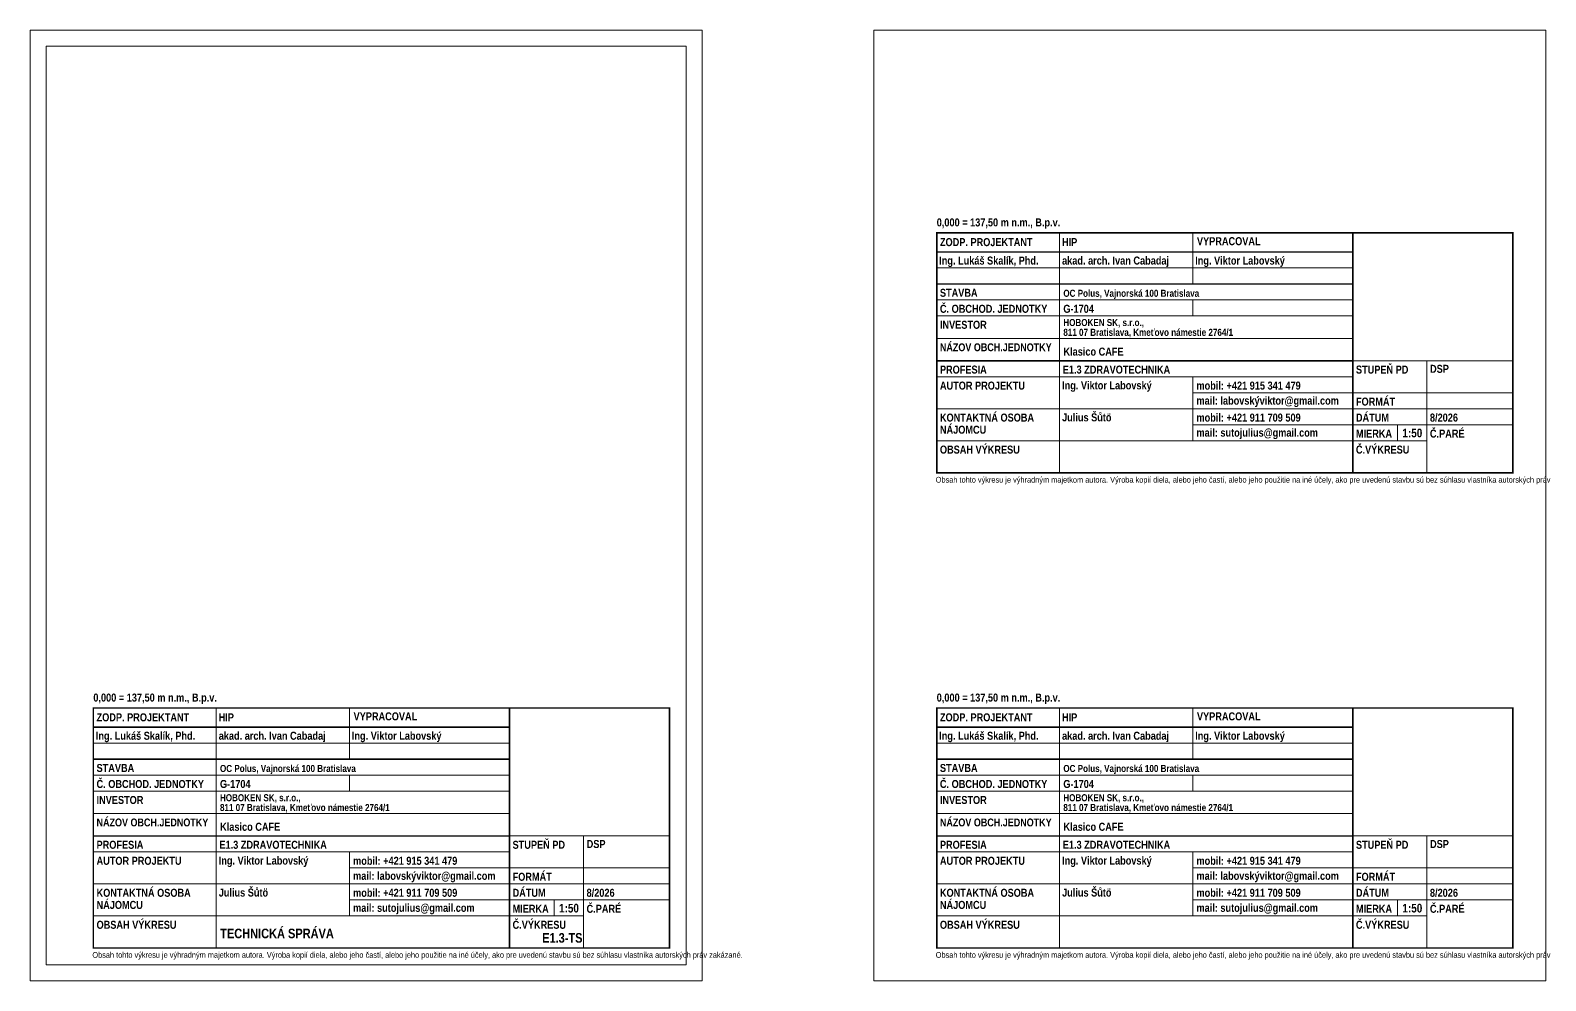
# Model space of a CAD drawing. Header units: millimetres. Extents: x 81329 to 439548, y 1718 to 95447.
# Drawn here: x 415871 to 439548, y 21028 to 35878 of the extents above; entities that cross this region are included whole.
import ezdxf
from ezdxf.enums import TextEntityAlignment as Align

# ---------------------------------------------------------------- set-up
doc = ezdxf.new("R2010")
doc.units = ezdxf.units.MM
doc.header["$LTSCALE"] = 100
doc.layers.add('E1_ROZPISKA', color=7, linetype='Continuous', lineweight=13)
doc.layers.add('E1_TEXT', color=7, linetype='Continuous', lineweight=15)
doc.styles.add('A-BOLD', font='ARIALNB.TTF')
doc.styles.add('ARIAL ROZP', font='arial.ttf', dxfattribs={"width": 0.8})

msp = doc.modelspace()

# ---------------------------------------------------------------- linework, layer by layer
at = {"lineweight": 5}
for points in [[(426370.719, 21027.926), (415870.719, 21027.926), (415870.719, 35877.926), (426370.719, 35877.926)], [(439547.719, 21027.926), (429047.719, 21027.926), (429047.719, 35877.926), (439547.719, 35877.926)], [(426120.719, 21277.926), (416120.719, 21277.926), (416120.719, 35627.926), (426120.719, 35627.926)]]:
    msp.add_lwpolyline(points, close=True, dxfattribs=at)
at = {"layer": 'E1_ROZPISKA'}
for p, q in [((431952.662, 28964.026), (431952.662, 32714.026)), ((434032.839, 32714.026), (434032.839, 31914.026)), ((430032.839, 32164.026), (436532.839, 32164.026)), ((430032.839, 31914.026), (436532.839, 31914.026)), ((430032.839, 31664.026), (436532.839, 31664.026)), ((434032.839, 31414.026), (434032.839, 31664.026)), ((430032.839, 30714.026), (436532.839, 30714.026)), ((436532.839, 30714.026), (439032.839, 30714.026)), ((437688.961, 30714.026), (437688.961, 28964.026)), ((434032.839, 30464.026), (434032.839, 29464.026)), ((436532.839, 30214.026), (439032.839, 30214.026)), ((436532.839, 29964.026), (439032.839, 29964.026)), ((436532.839, 29714.026), (439032.839, 29714.026)), ((437231.545, 29714.026), (437231.545, 29464.026)), ((436532.839, 29464.026), (437688.961, 29464.026)), ((418775.663, 21539.026), (418775.663, 25289.026)), ((420855.839, 25289.026), (420855.839, 24489.026)), ((431952.662, 21539.026), (431952.662, 25289.026)), ((434032.839, 25289.026), (434032.839, 24489.026)), ((416855.839, 24739.026), (423355.839, 24739.026)), ((430032.839, 24739.026), (436532.839, 24739.026)), ((416855.839, 24489.026), (423355.839, 24489.026)), ((430032.839, 24489.026), (436532.839, 24489.026)), ((416855.839, 24239.026), (423355.839, 24239.026)), ((420855.839, 23989.026), (420855.839, 24239.026)), ((430032.839, 24239.026), (436532.839, 24239.026)), ((434032.839, 23989.026), (434032.839, 24239.026)), ((416855.839, 23289.026), (423355.839, 23289.026)), ((423355.839, 23289.026), (425855.839, 23289.026)), ((424511.961, 23289.026), (424511.961, 21539.026)), ((430032.839, 23289.026), (436532.839, 23289.026)), ((436532.839, 23289.026), (439032.839, 23289.026)), ((437688.961, 23289.026), (437688.961, 21539.026)), ((420855.839, 23039.026), (420855.839, 22039.026)), ((434032.839, 23039.026), (434032.839, 22039.026)), ((423355.839, 22789.026), (425855.839, 22789.026)), ((436532.839, 22789.026), (439032.839, 22789.026)), ((423355.839, 22539.026), (425855.839, 22539.026)), ((436532.839, 22539.026), (439032.839, 22539.026)), ((423355.839, 22289.026), (425855.839, 22289.026)), ((424054.546, 22289.026), (424054.546, 22039.026)), ((436532.839, 22289.026), (439032.839, 22289.026)), ((437231.545, 22289.026), (437231.545, 22039.026)), ((423355.839, 22039.026), (424511.961, 22039.026)), ((436532.839, 22039.026), (437688.961, 22039.026))]:
    msp.add_line(p, q, dxfattribs=at)
at = {"layer": 'E1_ROZPISKA', "const_width": 25}
for points in [[(430032.839, 32714.026), (439032.839, 32714.026), (439032.839, 28964.026), (430032.839, 28964.026)], [(430032.839, 32714.026), (439032.839, 32714.026), (439032.839, 28964.026), (430032.839, 28964.026)], [(416855.839, 25289.026), (425855.839, 25289.026), (425855.839, 21539.026), (416855.839, 21539.026)], [(430032.839, 25289.026), (439032.839, 25289.026), (439032.839, 21539.026), (430032.839, 21539.026)]]:
    msp.add_lwpolyline(points, close=True, dxfattribs=at)
for points in [[(436532.839, 32714.026), (436532.839, 28964.026)], [(430032.839, 32414.026), (436532.839, 32414.026)], [(430032.839, 31914.026), (436532.839, 31914.026)], [(430032.839, 30714.026), (436532.839, 30714.026)], [(423355.839, 25289.026), (423355.839, 21539.026)], [(436532.839, 25289.026), (436532.839, 21539.026)], [(416855.839, 24989.026), (423355.839, 24989.026)], [(430032.839, 24989.026), (436532.839, 24989.026)], [(416855.839, 24489.026), (423355.839, 24489.026)], [(430032.839, 24489.026), (436532.839, 24489.026)], [(416855.839, 23289.026), (423355.839, 23289.026)], [(430032.839, 23289.026), (436532.839, 23289.026)]]:
    msp.add_lwpolyline(points, dxfattribs=at)
at = {"layer": 'E1_ROZPISKA'}
for points in [[(430032.839, 31414.026), (436532.839, 31414.026)], [(430032.839, 31064.026), (436532.839, 31064.026)], [(430032.839, 30464.026), (436532.839, 30464.026)], [(434032.839, 30214.026), (436532.839, 30214.026)], [(430032.839, 29964.026), (436532.839, 29964.026)], [(434032.839, 29714.026), (436532.839, 29714.026)], [(430032.839, 29464.026), (436532.839, 29464.026)], [(430032.839, 28964.026), (436532.839, 28964.026)], [(416855.839, 23989.026), (423355.839, 23989.026)], [(430032.839, 23989.026), (436532.839, 23989.026)], [(416855.839, 23639.026), (423355.839, 23639.026)], [(430032.839, 23639.026), (436532.839, 23639.026)], [(416855.839, 23039.026), (423355.839, 23039.026)], [(430032.839, 23039.026), (436532.839, 23039.026)], [(420855.839, 22789.026), (423355.839, 22789.026)], [(434032.839, 22789.026), (436532.839, 22789.026)], [(416855.839, 22539.026), (423355.839, 22539.026)], [(430032.839, 22539.026), (436532.839, 22539.026)], [(420855.839, 22289.026), (423355.839, 22289.026)], [(434032.839, 22289.026), (436532.839, 22289.026)], [(416855.839, 22039.026), (423355.839, 22039.026)], [(430032.839, 22039.026), (436532.839, 22039.026)], [(416855.839, 21539.026), (423355.839, 21539.026)], [(430032.839, 21539.026), (436532.839, 21539.026)]]:
    msp.add_lwpolyline(points, dxfattribs=at)
at = {"layer": 'E1_TEXT'}
for p, q in [((437688.961, 29464.026), (437688.961, 28964.026)), ((424511.961, 22039.026), (424511.961, 21539.026)), ((437688.961, 22039.026), (437688.961, 21539.026))]:
    msp.add_line(p, q, dxfattribs=at)

# ---------------------------------------------------------------- texts
at = {"layer": 'E1_ROZPISKA', "char_height": 90, "width": 10453.95237, "attachment_point": 1, "rotation": 360, "style": 'ARIAL ROZP'}
for insert in [(430017.204, 28900.595), (416840.205, 21475.595), (430017.204, 21475.595)]:
    msp.add_mtext('\\pxt0.34;Obsah tohto výkresu je výhradným majetkom autora. Výroba kopií diela, alebo jeho častí, alebo jeho použitie na iné účely, ako pre uvedenú stavbu sú bez súhlasu vlastníka autorských práv zakázané.', dxfattribs=dict(at, insert=insert))
at = {"layer": 'E1_TEXT', "style": 'A-BOLD'}
for s, height, p in [('0,000 = 137,50 m n.m., B.p.v. ', 125, (430032.839, 32814.026)), ('ZODP. PROJEKTANT', 125, (430082.839, 32505.83)), ('HIP', 125, (431989.739, 32505.83)), ('VYPRACOVAL', 125, (434098.895, 32520.486)), ('Ing. Lukáš Skalík, Phd. ', 125, (430071.895, 32217.721)), ('akad. arch. Ivan Cabadaj', 125, (431991.718, 32217.721)), ('Ing. Viktor Labovský', 125, (434071.895, 32217.721)), ('STAVBA', 125, (430082.839, 31714.026)), ('OC Polus, Vajnorská 100 Bratislava', 110, (432011.281, 31714.026)), ('Č. OBCHOD. JEDNOTKY', 125, (430082.839, 31464.026)), ('G-1704', 125, (432011.281, 31464.026)), ('INVESTOR', 125, (430082.839, 31214.026)), ('HOBOKEN SK, s.r.o.,', 110, (432011.281, 31256.858)), ('NÁZOV OBCH.JEDNOTKY', 122.5, (430082.839, 30864.026)), ('811 07 Bratislava, Kmeťovo námestie 2764/1', 110, (432011.281, 31103.559)), ('Klasico CAFE', 125, (432013.771, 30795.217)), ('PROFESIA', 125, (430082.839, 30514.026)), ('E1.3 ZDRAVOTECHNIKA', 125, (432002.662, 30514.026)), ('STUPEŇ PD', 125, (436582.839, 30514.026)), ('DSP', 125, (437740.486, 30525.939)), ('AUTOR PROJEKTU', 125, (430082.839, 30264.026)), ('Ing. Viktor Labovský', 125, (431991.718, 30267.721)), ('mobil: +421 915 341 479', 125, (434091.457, 30264.026)), ('mail: labovskýviktor@gmail.com', 125, (434091.457, 30029.026)), ('FORMÁT', 125, (436582.839, 30014.026)), ('KONTAKTNÁ OSOBA', 125, (430082.839, 29764.026)), ('Julius Šůtö', 125, (431991.718, 29767.721)), ('mobil: +421 911 709 509', 125, (434091.457, 29764.026)), ('DÁTUM', 125, (436582.839, 29764.026)), ('8/2026', 125, (437738.961, 29764.026)), ('NÁJOMCU', 125, (430082.839, 29574.55)), ('mail: sutojulius@gmail.com', 125, (434091.457, 29529.026)), ('MIERKA', 125, (436582.839, 29514.026)), ('1:50', 135, (437309.839, 29518.695)), ('Č.PARÉ', 125, (437738.961, 29514.026)), ('OBSAH VÝKRESU', 125, (430082.839, 29264.026)), ('Č.VÝKRESU', 125, (436582.839, 29264.026)), ('0,000 = 137,50 m n.m., B.p.v. ', 125, (416855.839, 25389.026)), ('0,000 = 137,50 m n.m., B.p.v. ', 125, (430032.839, 25389.026)), ('ZODP. PROJEKTANT', 125, (416905.839, 25080.83)), ('HIP', 125, (418812.739, 25080.83)), ('VYPRACOVAL', 125, (420921.895, 25095.486)), ('ZODP. PROJEKTANT', 125, (430082.839, 25080.83)), ('HIP', 125, (431989.739, 25080.83)), ('VYPRACOVAL', 125, (434098.895, 25095.486)), ('Ing. Lukáš Skalík, Phd. ', 125, (416894.895, 24792.721)), ('akad. arch. Ivan Cabadaj', 125, (418814.719, 24792.721)), ('Ing. Viktor Labovský', 125, (420894.895, 24792.721)), ('Ing. Lukáš Skalík, Phd. ', 125, (430071.895, 24792.721)), ('akad. arch. Ivan Cabadaj', 125, (431991.718, 24792.721)), ('Ing. Viktor Labovský', 125, (434071.895, 24792.721)), ('STAVBA', 125, (416905.839, 24289.026)), ('OC Polus, Vajnorská 100 Bratislava', 110, (418834.282, 24289.026)), ('STAVBA', 125, (430082.839, 24289.026)), ('OC Polus, Vajnorská 100 Bratislava', 110, (432011.281, 24289.026)), ('Č. OBCHOD. JEDNOTKY', 125, (416905.839, 24039.026)), ('G-1704', 125, (418834.282, 24039.026)), ('Č. OBCHOD. JEDNOTKY', 125, (430082.839, 24039.026)), ('G-1704', 125, (432011.281, 24039.026)), ('INVESTOR', 125, (416905.839, 23789.026)), ('HOBOKEN SK, s.r.o.,', 110, (418834.282, 23831.858)), ('INVESTOR', 125, (430082.839, 23789.026)), ('HOBOKEN SK, s.r.o.,', 110, (432011.281, 23831.858)), ('811 07 Bratislava, Kmeťovo námestie 2764/1', 110, (418834.282, 23678.559)), ('811 07 Bratislava, Kmeťovo námestie 2764/1', 110, (432011.281, 23678.559)), ('NÁZOV OBCH.JEDNOTKY', 122.5, (416905.839, 23439.026)), ('Klasico CAFE', 125, (418836.771, 23370.217)), ('NÁZOV OBCH.JEDNOTKY', 122.5, (430082.839, 23439.026)), ('Klasico CAFE', 125, (432013.771, 23370.217)), ('PROFESIA', 125, (416905.839, 23089.026)), ('E1.3 ZDRAVOTECHNIKA', 125, (418825.663, 23089.026)), ('STUPEŇ PD', 125, (423405.839, 23089.026)), ('DSP', 125, (424563.486, 23100.939)), ('PROFESIA', 125, (430082.839, 23089.026)), ('E1.3 ZDRAVOTECHNIKA', 125, (432002.662, 23089.026)), ('STUPEŇ PD', 125, (436582.839, 23089.026)), ('DSP', 125, (437740.486, 23100.939)), ('Ing. Viktor Labovský', 125, (418814.719, 22842.721)), ('mobil: +421 915 341 479', 125, (420914.458, 22839.026)), ('Ing. Viktor Labovský', 125, (431991.718, 22842.721)), ('mobil: +421 915 341 479', 125, (434091.457, 22839.026)), ('AUTOR PROJEKTU', 125, (416905.839, 22839.026)), ('mail: labovskýviktor@gmail.com', 125, (420914.458, 22604.026)), ('FORMÁT', 125, (423405.839, 22589.026)), ('AUTOR PROJEKTU', 125, (430082.839, 22839.026)), ('mail: labovskýviktor@gmail.com', 125, (434091.457, 22604.026)), ('FORMÁT', 125, (436582.839, 22589.026)), ('KONTAKTNÁ OSOBA', 125, (416905.839, 22339.026)), ('Julius Šůtö', 125, (418814.719, 22342.721)), ('DÁTUM', 125, (423405.839, 22339.026)), ('KONTAKTNÁ OSOBA', 125, (430082.839, 22339.026)), ('Julius Šůtö', 125, (431991.718, 22342.721)), ('DÁTUM', 125, (436582.839, 22339.026)), ('NÁJOMCU', 125, (416905.839, 22149.55)), ('mobil: +421 911 709 509', 125, (420914.458, 22339.026)), ('8/2026', 125, (424561.961, 22339.026)), ('NÁJOMCU', 125, (430082.839, 22149.55)), ('mobil: +421 911 709 509', 125, (434091.457, 22339.026)), ('8/2026', 125, (437738.961, 22339.026)), ('mail: sutojulius@gmail.com', 125, (420914.458, 22104.026)), ('MIERKA', 125, (423405.839, 22089.026)), ('1:50', 135, (424132.839, 22093.695)), ('Č.PARÉ', 125, (424561.961, 22089.026)), ('mail: sutojulius@gmail.com', 125, (434091.457, 22104.026)), ('MIERKA', 125, (436582.839, 22089.026)), ('1:50', 135, (437309.839, 22093.695)), ('Č.PARÉ', 125, (437738.961, 22089.026)), ('OBSAH VÝKRESU', 125, (416905.839, 21839.026)), ('TECHNICKÁ SPRÁVA', 150, (418838.106, 21691.159)), ('Č.VÝKRESU', 125, (423405.839, 21839.026)), ('OBSAH VÝKRESU', 125, (430082.839, 21839.026)), ('Č.VÝKRESU', 125, (436582.839, 21839.026))]:
    msp.add_text(s, height=height, dxfattribs=at).set_placement(p)
msp.add_text('E1.3-TS', height=150, dxfattribs=at).set_placement((424498.192, 21576.963), align=Align.BOTTOM_RIGHT)

doc.saveas('drawing.dxf')
